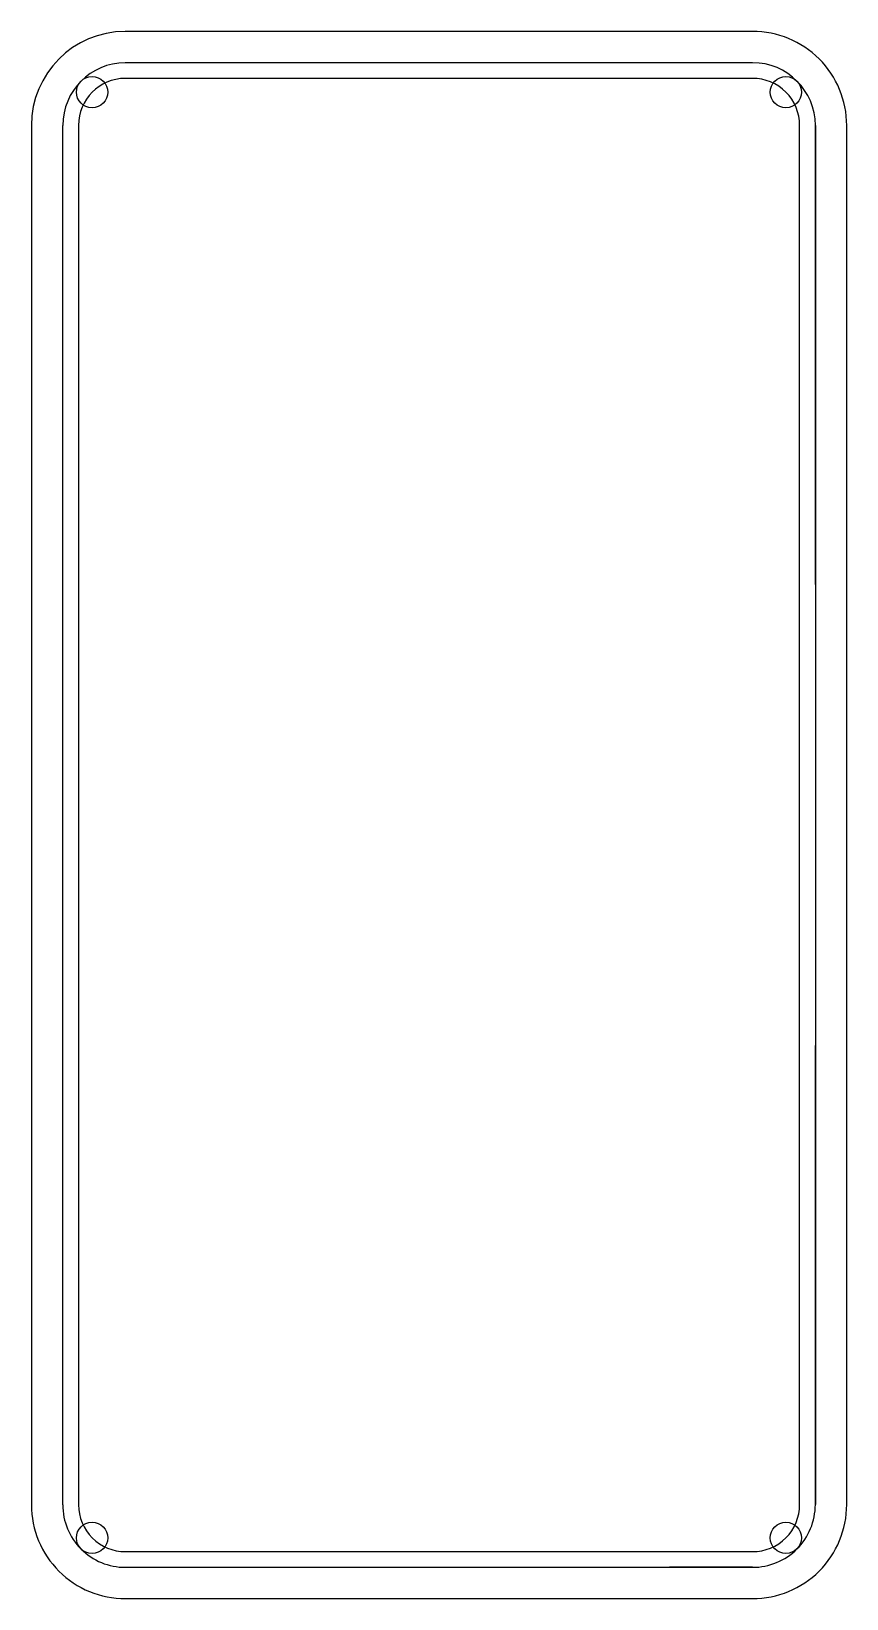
# Model space of a CAD drawing. Header units: millimetres. Extents: x 447 to 499, y -3 to 97.
import ezdxf

# ---------------------------------------------------------------- set-up
doc = ezdxf.new("R2010")
doc.units = ezdxf.units.MM
doc.layers.get('0').update_dxf_attribs({"linetype": 'CONTINUOUS'})

msp = doc.modelspace()

# ---------------------------------------------------------------- linework, layer by layer
for p, q in [((492.83, 94.83), (452.81, 94.83)), ((448.83, 2.82), (448.83, 90.83)), ((496.83, 90.83), (496.83, 61.53)), ((496.83, 61.53), (496.83, 90.83)), ((496.83, 61.53), (496.83, 32.13)), ((496.83, 32.13), (496.83, 2.83)), ((496.83, 2.83), (496.83, 32.13)), ((452.83, -1.17), (487.52, -1.17)), ((492.83, -1.17), (487.52, -1.17)), ((487.52, -1.17), (492.83, -1.17))]:
    msp.add_line(p, q)
for points in [[(498.83, 2.83), (498.83, 32.13), (498.83, 61.53), (498.83, 90.83, 0.414214), (492.83, 96.83), (452.8, 96.83, 0.41308), (446.83, 90.83), (446.83, 2.82, 0.414599), (452.83, -3.17), (487.52, -3.17), (492.83, -3.17, 0.414218)], [(495.83, 2.83), (495.83, 32.13), (495.83, 61.53), (495.83, 90.83, 0.414214), (492.83, 93.83), (452.81, 93.83, 0.412611), (449.83, 90.83), (449.83, 2.82, 0.414754), (452.83, -0.17), (487.52, -0.17), (492.83, -0.17, 0.414219)]]:
    msp.add_lwpolyline(points, format="xyb", close=True)
for centre in [(450.7, 92.95), (494.95, 92.95), (450.7, 0.71), (494.95, 0.71)]:
    msp.add_circle(centre, 1)
for centre, radius, start, end in [((452.83, 90.83), 4, 90.2702, 179.9986), ((452.83, 90.83), 4, 90.2702, 179.9986), ((492.83, 90.83), 4, 0, 90), ((492.83, 90.83), 4, 0, 90), ((452.82, 2.82), 3.99, 180, 270.0906), ((492.83, 2.83), 4, -90.0007, 0.0003), ((492.83, 2.83), 4, -90.0007, 0.0003)]:
    msp.add_arc(centre, radius, start, end)

doc.saveas('drawing.dxf')
